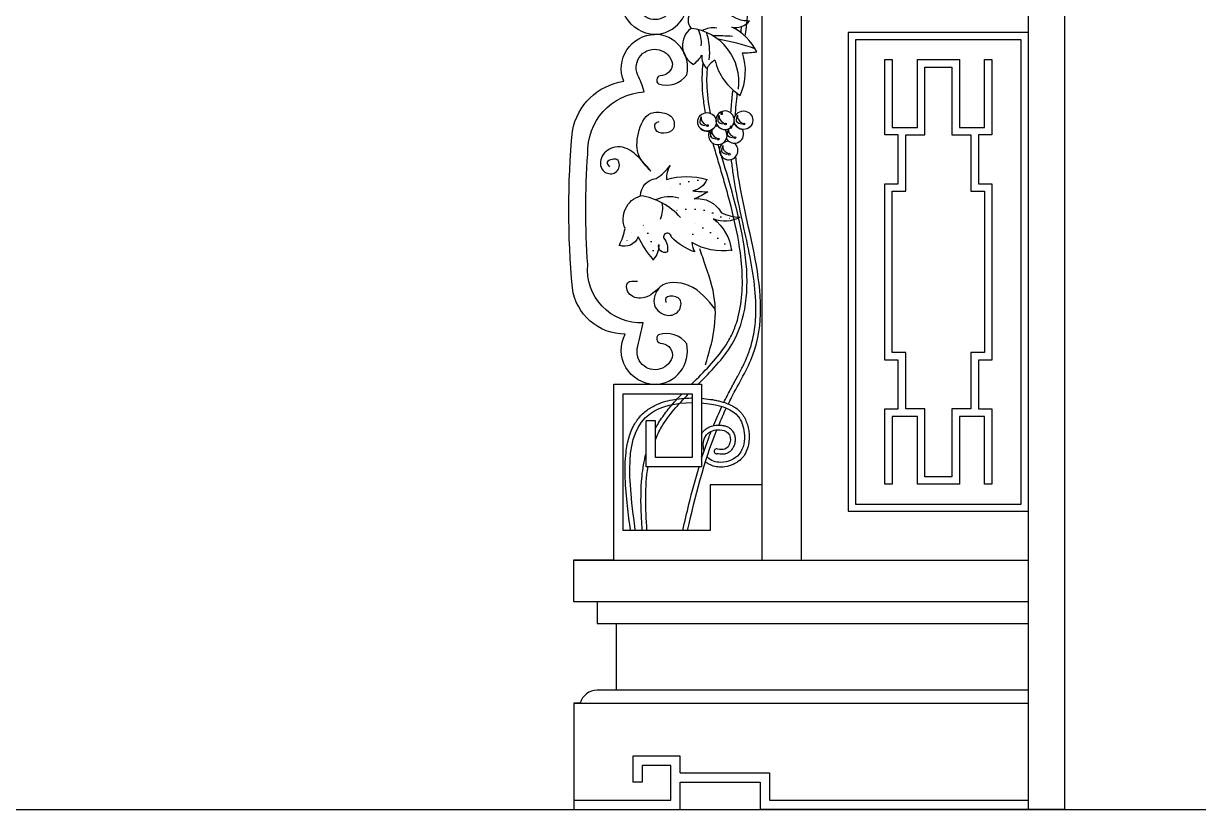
# Model space of a CAD drawing. Extents: x -66030 to 95157, y -13132 to 45879.
# Drawn here: x 40581 to 42215, y 39315 to 40408 of the extents above; entities that cross this region are included whole.
import ezdxf

# ---------------------------------------------------------------- set-up
doc = ezdxf.new("R2010")
doc.units = 0
doc.header["$LTSCALE"] = 100
doc.header["$MEASUREMENT"] = 0
doc.linetypes.add('DOT2', pattern=[0.125, 0, -0.125])
for name, color, linetype in [('3', 11, 'CONTINUOUS'), ('4', 121, 'CONTINUOUS'), ('7', 105, 'CONTINUOUS')]:
    doc.layers.add(name, color=color, linetype=linetype)

msp = doc.modelspace()

# ---------------------------------------------------------------- hatches: boundary and pattern name
at = {"layer": '3'}
h = msp.add_hatch(dxfattribs=at)
h.set_pattern_fill('ANGLE', color=256, scale=1.305361, style=0)
h.set_pattern_definition([(180, (42998.5155, 39847.379), (4e-15, 9.11795), [6.631235, -2.486713]), (90, (42998.5155, 39847.379), (9.11795, -4e-15), [6.631235, -2.486713])])
h.paths.add_polyline_path([(41533.6, 40266, 1), (41531.1, 40266, 1)])
h = msp.add_hatch(dxfattribs=at)
h.set_pattern_fill('ANGLE', color=256, scale=1.305361, style=0)
h.set_pattern_definition([(180, (43023.545, 39849.673), (4e-15, 9.11795), [6.631235, -2.486713]), (90, (43023.545, 39849.673), (9.11795, -4e-15), [6.631235, -2.486713])])
h.paths.add_polyline_path([(41558.6, 40268.3, 1), (41556.1, 40268.3, 1)])
h = msp.add_hatch(dxfattribs=at)
h.set_pattern_fill('ANGLE', color=256, scale=1.305361, style=0)
h.set_pattern_definition([(180, (43049.29, 39849.673), (4e-15, 9.11795), [6.631235, -2.486713]), (90, (43049.29, 39849.673), (9.11795, -4e-15), [6.631235, -2.486713])])
h.paths.add_polyline_path([(41584.3, 40268.3, 1), (41581.8, 40268.3, 1)])
h = msp.add_hatch(dxfattribs=at)
h.set_pattern_fill('ANGLE', color=256, scale=1.305361, style=0)
h.set_pattern_definition([(180, (43013.514, 39828.732), (4e-15, 9.11795), [6.631235, -2.486713]), (90, (43013.514, 39828.732), (9.11795, -4e-15), [6.631235, -2.486713])])
h.paths.add_polyline_path([(41548.6, 40247.3, 1), (41546.1, 40247.3, 1)])
h = msp.add_hatch(dxfattribs=at)
h.set_pattern_fill('ANGLE', color=256, scale=1.305361, style=0)
h.set_pattern_definition([(180, (43036.5665, 39830.726), (4e-15, 9.11795), [6.631235, -2.486713]), (90, (43036.5665, 39830.726), (9.11795, -4e-15), [6.631235, -2.486713])])
h.paths.add_polyline_path([(41571.6, 40249.3, 1), (41569.1, 40249.3, 1)])
h = msp.add_hatch(dxfattribs=at)
h.set_pattern_fill('ANGLE', color=256, scale=1.305361, style=0)
h.set_pattern_definition([(180, (43028.726, 39807.643), (4e-15, 9.11795), [6.631235, -2.486713]), (90, (43028.726, 39807.643), (9.11795, -4e-15), [6.631235, -2.486713])])
h.paths.add_polyline_path([(41563.8, 40226.3, 1), (41561.3, 40226.3, 1)])

# ---------------------------------------------------------------- linework, layer by layer
for p, q in [((41554.5, 40270), (41554.1, 40268.6)), ((41580.2, 40270), (41579.8, 40268.6)), ((41529.5, 40267.8), (41529.1, 40266.3)), ((41544.5, 40249.1), (41544.1, 40247.6)), ((41567.5, 40251.1), (41567.1, 40249.6)), ((41559.7, 40228), (41559.3, 40226.5)), ((41978.9, 39481.1), (41405.2, 39481.1)), ((41441.4, 39353.1), (41428.4, 39353.1))]:
    msp.add_line(p, q, dxfattribs=at)
at = {"layer": '3', "linetype": 'DOT2'}
msp.add_line((41511.9, 40114.9), (41536.9, 40113.8), dxfattribs=at)
at = {"layer": '3', "color": 2}
msp.add_line((-66009.4, 39315.3), (95156.9, 39315.3), dxfattribs=at)
at = {"layer": '3'}
for points in [[(41458.8, 40392.9, 0.473789), (41503.5, 40449.2, 0.330959), (41464.2, 40461.7, 0.600598), (41466.4, 40450.4, -0.397649), (41483.9, 40433.9, -1.069441), (41435.6, 40446.1, 0.01029), (41442.8, 40478.6, -0.453682), (41365.9, 40559.5, -0.036671), (41365.9, 40713, -0.409372), (41444.4, 40799.7, 0.049889), (41435, 40823.8, -1.088849), (41483.9, 40838.6, -0.397649), (41466.4, 40822.1, 0.600598), (41464.2, 40810.8, 0.330959), (41503.5, 40823.3, 0.48343), (41458.8, 40879.7, 0.48343)], [(41600.8, 40368.7, 0.169711), (41566.1, 40403, 0.287598), (41591, 40411.6, -0.148695), (41571.9, 40415.4, 0.213872), (41509.6, 40423.6, 0.373398), (41509.5, 40401.2, 0.545181), (41512.8, 40351.1)], [(41458.8, 39906.2, 0.473789), (41503.5, 39962.5, 0.330959), (41464.2, 39975, 0.600598), (41466.4, 39963.6, -0.397649), (41483.9, 39947.1, -1.069441), (41435.6, 39959.4, 0.01029), (41442.8, 39991.8, -0.453682), (41365.9, 40072.8, -0.036671), (41365.9, 40226.3, -0.409372), (41444.4, 40313, 0.049889), (41435, 40337.1, -1.088849), (41483.9, 40351.9, -0.397649), (41466.4, 40335.4, 0.600598), (41464.2, 40324, 0.330959), (41503.5, 40336.6, 0.48343), (41458.8, 40392.9, 0.48343)], [(41457, 40079.9, -0.062935), (41436, 40111.3, -0.413829), (41409.8, 40099.6, 0.069488), (41417.7, 40123.1, -0.446434), (41439.2, 40168.4, -0.384165), (41460.9, 40192.5, 0.105553), (41480.5, 40210.8, 0.150517), (41475.3, 40191.2, -0.143109), (41531.6, 40191.2, -0.263895), (41512, 40175.4, 0.03396), (41532.9, 40174.1, -0.062821), (41513.8, 40164.3, -0.303058), (41551.3, 40145.4, 0.130881), (41577.5, 40138.8, -0.237341), (41540.8, 40136.2, -0.201616), (41565.7, 40093, -0.176966), (41510.7, 40103.5, 0.109857), (41514.6, 40090.4, -0.120189), (41481.9, 40111.3)], [(41481.9, 40111.3, 1.132636), (41471.4, 40110, -0.212415), (41476.6, 40090.4, -0.655701), (41464.8, 40100.9, -0.197167), (41457, 40079.9)]]:
    msp.add_lwpolyline(points, format="xyb", dxfattribs=at)
for points in [[(41968.9, 39739.8), (41968.9, 40385.4), (41738.1, 40385.4), (41738.1, 39739.8)], [(41553.2, 40283.7), (41551.1, 40283.7), (41551.1, 40281.8), (41553.2, 40281.8)], [(41566.3, 40264.8), (41564.1, 40264.8), (41564.1, 40262.9), (41566.3, 40262.9)]]:
    msp.add_lwpolyline(points, close=True, dxfattribs=at)
for points in [[(41928, 40357.8), (41928, 40253), (41909.3, 40253), (41909.3, 40185.2), (41928, 40185.2), (41928, 39940), (41909.3, 39940), (41909.3, 39872.3), (41928, 39872.3), (41928, 39767.5), (41917.6, 39767.5), (41917.6, 39861.8), (41882.7, 39861.8), (41882.7, 39767.5), (41824.3, 39767.5), (41824.3, 39861.8), (41789.4, 39861.8), (41789.4, 39767.5), (41778.9, 39767.5), (41778.9, 39872.3), (41797.7, 39872.3), (41797.7, 39940), (41778.9, 39940), (41778.9, 40185.2), (41797.7, 40185.2), (41797.7, 40253), (41778.9, 40253), (41778.9, 40357.8), (41789.4, 40357.8), (41789.4, 40263.4), (41824.3, 40263.4), (41824.3, 40357.8), (41882.7, 40357.8), (41882.7, 40263.4), (41917.6, 40263.4), (41917.6, 40357.8), (41928, 40357.8)], [(41789.4, 40174.8), (41808.1, 40174.8), (41808.1, 40253), (41834.7, 40253), (41834.7, 40347.3), (41872.2, 40347.3), (41872.2, 40253), (41898.8, 40253), (41898.8, 40174.8), (41917.6, 40174.8), (41917.6, 39950.4), (41898.8, 39950.4), (41898.8, 39872.3), (41872.2, 39872.3), (41872.2, 39777.9), (41834.7, 39777.9), (41834.7, 39872.3), (41808.1, 39872.3), (41808.1, 39950.4), (41789.4, 39950.4), (41789.4, 40174.8)], [(41494.6, 39366.2), (41494.6, 39366.2), (41494.6, 39389.4), (41428.4, 39389.4), (41428.4, 39353.1)], [(41346.7, 39328.3), (41481.5, 39328.3), (41481.5, 39376.3), (41441.4, 39376.3), (41441.4, 39353.1)], [(41494.6, 39366.2), (41618.6, 39366.2), (41618.6, 39328.3), (41978.9, 39328.3)]]:
    msp.add_lwpolyline(points, dxfattribs=at)
for centre, radius in [((41582.5, 40273.5), 12.9), ((41531.7, 40271.2), 12.9), ((41532.3, 40266), 1.25), ((41557.3, 40268.3), 1.25), ((41583.1, 40268.3), 1.25), ((41547.3, 40247.3), 1.25), ((41570.4, 40249.3), 1.25), ((41562.5, 40226.3), 1.25)]:
    msp.add_circle(centre, radius, dxfattribs=at)
for centre, radius, start, end in [((41501.3, 40327), 74.7, 352.198, 83.6673), ((41540.4, 40373.2), 28.9, 80.0456, 121.6611), ((41481.5, 40381), 42.4, 354.6528, 25.6292), ((41444.3, 40367.5), 91.2, 353.725, 17.8234), ((41541.9, 39981.1), 409.7, 86.4369, 90.247), ((41495.9, 40080.3), 310, 70.6491, 80.5138), ((41584.2, 40470.8), 103.5, 268.3754, 279.2448), ((41485.9, 40387.1), 44.9, 306.7371, 329.2295), ((41545.3, 40361.2), 20.9, 171.9561, 229.6279), ((41554.8, 40334.5), 25.5, 118.166, 155.0479), ((41619.9, 40375.4), 79.3, 193.475, 238.0891), ((41501.4, 40342), 83.7, 336.0977, 17.6059), ((41556.8, 40273.5), 12.9, 317.5831, 304.7242), ((41541.8, 40270.1), 20.2, 155.8605, 181.1525), ((41533.3, 40277), 10, 172.4813, 247.5334), ((41566.8, 40272.4), 20.2, 155.8605, 181.1525), ((41554.9, 40280.2), 11.6, 224.9343, 266.2225), ((41558.3, 40279.3), 10, 172.4813, 247.5334), ((41592.6, 40272.4), 20.2, 155.8605, 181.1525), ((41580.6, 40280.2), 11.6, 224.9343, 266.2225), ((41584.1, 40279.3), 10, 172.4813, 247.5334), ((41531.7, 40271.2), 12.9, 216.5098, 317.8758), ((41529.8, 40277.9), 11.6, 224.9343, 266.2225), ((41546.7, 40252.5), 12.9, 150.4555, 38.8115), ((41556.8, 40251.4), 20.2, 155.8605, 181.1525), ((41548.3, 40258.4), 10, 172.4813, 247.5334), ((41546.7, 40252.5), 12.9, 90, 107.1674), ((41556.8, 40273.5), 12.9, 218.8115, 277.7522), ((41569.8, 40254.5), 12.9, 151.2467, 158.9356), ((41569.8, 40254.5), 12.9, 210.9491, 28.553), ((41579.9, 40253.4), 20.2, 155.8605, 181.1525), ((41571.4, 40260.4), 10, 172.4813, 247.5334), ((41569.8, 40254.5), 12.9, 83.6826, 97.7522), ((41582.5, 40273.5), 12.9, 208.553, 263.6826), ((41544.8, 40259.2), 11.6, 224.9343, 266.2225), ((41561.9, 40231.4), 12.9, 90, 52.4768), ((41572, 40230.3), 20.2, 155.8605, 181.1525), ((41563.5, 40237.3), 10, 172.4813, 247.5334), ((41569.8, 40254.5), 12.9, 210.9491, 279.3395), ((41567.9, 40261.2), 11.6, 224.9343, 266.2225), ((41561.9, 40231.4), 12.9, 209.6799, 270), ((41560, 40238.1), 11.6, 224.9343, 266.2225), ((41427.1, 40080), 89.2, 40.7804, 82.1947), ((41479.9, 40119.4), 47.6, 74.759, 114.4018), ((41435.4, 40151.2), 34.9, 334.2733, 11.7806), ((41545.1, 39813.2), 3.42, 63.1301, 278.3037)]:
    msp.add_arc(centre, radius, start, end, dxfattribs=at)
at = {"layer": '3', "linetype": 'DOT2'}
for centre, radius, start, end in [((41532.7, 40069), 122.1, 90.4918, 117.0134), ((41509.6, 40061.8), 88.3, 70.0895, 105.4391), ((41562.8, 40177.1), 39.8, 234.335, 283.6588), ((41383.5, 40084.3), 73.6, 356.586, 40.1548), ((41416.4, 39944), 210.9, 44.9581, 64.2268), ((41402.9, 40123.1), 24.5, 286.3459, 353.6244)]:
    msp.add_arc(centre, radius, start, end, dxfattribs=at)
at = {"layer": '3'}
for points in [[(41578.9, 40395.2), (41579.3, 40398.1), (41579.6, 40400.9), (41580, 40403.8)], [(41537.8, 40250), (41537, 40252.9), (41536.2, 40255.9), (41535.4, 40258.8)], [(41570.6, 40267.4), (41570.6, 40267.7), (41570.6, 40268.1), (41570.7, 40268.4)], [(41570.5, 40248.1), (41570.5, 40248.9), (41570.5, 40249.8), (41570.5, 40250.6)], [(41570.7, 40240.8), (41570.7, 40241.1), (41570.7, 40241.4), (41570.7, 40241.7)], [(41448.2, 39703.3), (41446, 39733.9), (41445.2, 39764), (41449.7, 39791.7)]]:
    msp.add_open_spline(points, degree=3, dxfattribs=at)
for points, knots in [([(41529.8, 40283.9), (41528.4, 40291.3), (41527.2, 40298.7), (41525.8, 40312.1), (41525.4, 40318.1), (41525.1, 40330.2), (41525.2, 40336.2), (41525.7, 40345.6), (41526, 40349), (41526.3, 40352.3)], [501.476009, 501.476009, 501.476009, 501.476009, 518.678471, 518.678471, 532.626264, 532.626264, 546.574056, 546.574056, 554.29698, 554.29698, 554.29698, 554.29698]), ([(41536.6, 40283.1), (41533.9, 40296.8), (41531.1, 40317.8), (41531.8, 40339), (41532.4, 40346.5)], [499.866089, 499.866089, 499.866089, 499.866089, 532.34926, 550.22794, 550.22794, 550.22794, 550.22794]), ([(41564.9, 40283.4), (41565.2, 40287.6), (41565.5, 40291.8), (41566.5, 40302.6), (41567.1, 40309.1), (41567.9, 40315.5)], [486.495929, 486.495929, 486.495929, 486.495929, 495.622561, 495.622561, 509.844109, 509.844109, 509.844109, 509.844109]), ([(41510, 39906.4), (41510.3, 39906.6), (41510.5, 39906.9), (41519.1, 39915.5), (41527.5, 39923.8), (41543, 39940.5), (41550.1, 39949.1), (41557.9, 39960.5), (41559.6, 39963.2), (41562.7, 39968.6), (41564.2, 39971.4), (41568.3, 39979.8), (41570.6, 39985.6), (41576.3, 40002.7), (41578.6, 40014.5), (41581.1, 40038.9), (41581.2, 40051.6), (41579.7, 40077.5), (41578.1, 40090.8), (41572.2, 40125.9), (41566.8, 40148.1), (41558.7, 40178), (41556.4, 40186), (41551.9, 40201.5), (41549.7, 40209), (41545.2, 40223.9), (41543, 40231.3), (41540.7, 40239.6), (41540.4, 40240.5), (41540.1, 40241.5)], [192.225497, 192.225497, 192.225497, 192.225497, 193.018821, 193.018821, 219.368899, 219.368899, 245.718978, 245.718978, 253.650995, 253.650995, 261.583013, 261.583013, 277.447049, 277.447049, 307.221337, 307.221337, 336.995626, 336.995626, 366.769915, 366.769915, 414.9551, 414.9551, 432.640146, 432.640146, 449.544046, 449.544046, 466.447946, 466.447946, 468.614697, 468.614697, 468.614697, 468.614697]), ([(41519.2, 39906.4), (41536.9, 39924.1), (41615.3, 40003.3), (41577.5, 40138.5), (41549.8, 40231.4), (41547.4, 40239.7)], [197.081272, 197.081272, 197.081272, 197.081272, 252.83484, 446.827956, 465.858651, 465.858651, 465.858651, 465.858651]), ([(41431.8, 39704.4), (41423.1, 39771.4), (41411.1, 39863.6), (41488.7, 39880.9), (41510.9, 39880.9)], [0, 0, 0, 0, 124.784047, 171.579818, 171.579818, 171.579818, 171.579818]), ([(41425.3, 39703.5), (41423.8, 39714.8), (41422.4, 39726.1), (41419.7, 39750.4), (41418.5, 39763.3), (41417.6, 39788.3), (41417.8, 39800.2), (41420, 39818.9), (41421.3, 39826.1), (41425.3, 39839.5), (41427.9, 39845.8), (41434, 39856), (41437.1, 39860.1), (41442.6, 39865.8), (41444.7, 39867.7), (41448.9, 39871), (41451, 39872.4), (41455.5, 39875.1), (41457.8, 39876.4), (41467.3, 39880.9), (41475.2, 39883.3), (41491.9, 39886.5), (41500.7, 39887.3), (41510, 39887.4), (41510.4, 39887.4), (41510.9, 39887.4)], [0, 0, 0, 0, 20.963598, 20.963598, 45.687228, 45.687228, 70.410859, 70.410859, 86.800003, 86.800003, 103.189147, 103.189147, 115.682796, 115.682796, 122.443692, 122.443692, 128.497556, 128.497556, 134.551421, 134.551421, 152.647389, 152.647389, 170.743357, 170.743357, 171.582791, 171.582791, 171.582791, 171.582791]), ([(41459.9, 39844.8), (41460.6, 39846.1), (41461.2, 39847.3), (41463.6, 39851.4), (41465.3, 39854.3), (41469.1, 39860), (41471, 39862.8), (41477.2, 39871), (41481.6, 39876.3), (41489.7, 39885.5), (41493.4, 39889.4), (41497.1, 39893.3)], [132.63851, 132.63851, 132.63851, 132.63851, 135.810864, 135.810864, 143.525334, 143.525334, 151.239804, 151.239804, 166.668743, 166.668743, 178.657299, 178.657299, 178.657299, 178.657299]), ([(41459.9, 39829.3), (41462.3, 39835.3), (41473.6, 39858.4), (41491.8, 39878.6), (41506.2, 39893.3)], [121.616946, 121.616946, 121.616946, 121.616946, 137.174875, 183.373609, 183.373609, 183.373609, 183.373609]), ([(41523.9, 39886.9), (41528.1, 39886.6), (41532.3, 39886.1), (41538.4, 39885.2), (41540.4, 39884.9), (41544.2, 39884.1), (41546.1, 39883.7), (41551.9, 39882.4), (41555.7, 39881.3), (41563, 39878.5), (41566.5, 39876.9), (41572.4, 39873.1), (41574.8, 39871.2), (41578, 39868.1), (41578.9, 39867.2), (41580.6, 39865.1), (41581.4, 39864.1), (41582.9, 39861.8), (41583.5, 39860.7), (41585.4, 39857.1), (41586.5, 39854.6), (41588.2, 39849.4), (41588.9, 39846.8), (41589.9, 39841.3), (41590.2, 39838.6), (41590.4, 39833.1), (41590.4, 39830.3), (41589.8, 39824.2), (41589.2, 39820.8), (41587.1, 39814.3), (41585.7, 39811.1), (41583.1, 39807.2), (41582.4, 39806.2), (41580.4, 39803.8), (41579.1, 39802.4), (41576.2, 39799.9), (41574.7, 39798.7), (41569.8, 39795.6), (41566.2, 39794.1), (41558.7, 39791.9), (41554.8, 39791.3), (41548, 39791.3), (41545.2, 39791.6), (41539.7, 39792.9), (41537, 39793.8), (41532.9, 39796), (41531.5, 39797), (41530, 39798.3), (41529.8, 39798.4), (41529.6, 39798.6)], [180.365635, 180.365635, 180.365635, 180.365635, 188.839325, 188.839325, 192.785979, 192.785979, 196.732634, 196.732634, 204.625943, 204.625943, 212.519252, 212.519252, 218.795046, 218.795046, 221.375053, 221.375053, 224.036084, 224.036084, 226.697115, 226.697115, 232.019177, 232.019177, 237.445651, 237.445651, 242.816366, 242.816366, 248.18708, 248.18708, 254.748796, 254.748796, 261.310512, 261.310512, 263.586522, 263.586522, 267.154936, 267.154936, 270.72335, 270.72335, 277.97589, 277.97589, 285.22843, 285.22843, 290.294665, 290.294665, 295.360901, 295.360901, 298.348785, 298.348785, 298.711423, 298.711423, 298.711423, 298.711423]), ([(41523.9, 39880.4), (41528.7, 39880), (41548.3, 39877.6), (41575.3, 39869.2), (41586.1, 39837.2), (41581.2, 39806.7), (41553.8, 39794.9), (41536.7, 39800), (41532.1, 39805.4), (41531.9, 39805.6)], [180.716045, 180.716045, 180.716045, 180.716045, 190.692706, 221.795351, 240.342032, 263.770102, 285.165035, 300.294114, 300.947671, 300.947671, 300.947671, 300.947671]), ([(41523.9, 39837.2), (41524.3, 39837.9), (41524.8, 39838.6), (41525.8, 39840), (41526.4, 39840.7), (41527.6, 39842), (41528.2, 39842.6), (41530.2, 39844.3), (41531.6, 39845.3), (41534.6, 39846.9), (41536.2, 39847.6), (41540.4, 39849), (41543.1, 39849.5), (41547, 39849.8), (41548.1, 39849.8), (41550.1, 39849.7), (41551, 39849.6), (41552.8, 39849.4), (41553.7, 39849.3), (41556.1, 39848.8), (41557.7, 39848.4), (41560.7, 39847.1), (41562.2, 39846.3), (41564.1, 39844.8), (41564.6, 39844.3), (41565.5, 39843.5), (41565.9, 39843.1), (41566.6, 39842.3), (41566.9, 39841.8), (41567.8, 39840.5), (41568.4, 39839.6), (41569.6, 39836.9), (41570.2, 39835.1), (41570.8, 39831.3), (41570.9, 39829.4), (41570.7, 39826.4), (41570.5, 39825.3), (41570, 39823.2), (41569.7, 39822.2), (41569, 39820.3), (41568.6, 39819.4), (41567.3, 39817.1), (41566.3, 39815.8), (41564.1, 39813.3), (41562.8, 39812.2), (41560.5, 39810.9), (41559.7, 39810.5), (41558, 39809.8), (41557.2, 39809.6), (41555.5, 39809.3), (41554.7, 39809.2), (41552.4, 39809), (41551, 39809.1), (41548.3, 39809.4), (41547.1, 39809.6), (41545.8, 39809.8), (41545.7, 39809.8), (41545.6, 39809.8)], [322.202432, 322.202432, 322.202432, 322.202432, 323.546298, 323.546298, 324.998343, 324.998343, 326.450389, 326.450389, 329.354479, 329.354479, 332.25857, 332.25857, 337.021996, 337.021996, 338.987007, 338.987007, 340.538256, 340.538256, 342.089504, 342.089504, 344.703745, 344.703745, 347.317985, 347.317985, 348.333882, 348.333882, 349.122227, 349.122227, 349.910571, 349.910571, 351.487261, 351.487261, 354.401961, 354.401961, 357.316662, 357.316662, 359.043673, 359.043673, 360.543438, 360.543438, 362.043204, 362.043204, 364.490678, 364.490678, 366.938151, 366.938151, 368.174475, 368.174475, 369.410798, 369.410798, 370.647121, 370.647121, 373.070653, 373.070653, 375.494185, 375.494185, 375.754918, 375.754918, 375.754918, 375.754918]), ([(41527.7, 39813.8), (41525.5, 39821.4), (41527.3, 39838.7), (41546.8, 39844.9), (41563.2, 39840.4), (41566, 39825.4), (41557.5, 39814.5), (41550.1, 39815.7), (41546.6, 39816.3)], [307.574925, 307.574925, 307.574925, 307.574925, 324.193735, 339.322813, 348.6034, 359.670996, 368.150462, 375.754918, 375.754918, 375.754918, 375.754918]), ([(41441.7, 39703.3), (41441.2, 39710.2), (41440.8, 39717), (41439.6, 39742.2), (41439.6, 39760.4), (41442.4, 39789.1), (41444.2, 39799.8), (41446.9, 39810.3)], [25.155705, 25.155705, 25.155705, 25.155705, 39.747515, 39.747515, 79.495029, 79.495029, 104.268762, 104.268762, 104.268762, 104.268762]), ([(41524.7, 39804.5), (41524.4, 39805), (41524.2, 39805.4), (41524, 39805.8), (41523.9, 39805.9), (41523.9, 39805.9)], [303.0269775, 303.0269775, 303.0269775, 303.0269775, 303.8260659, 303.8260659, 303.8999783, 303.8999783, 303.8999783, 303.8999783])]:
    msp.add_open_spline(points, degree=3, knots=knots, dxfattribs=at)
at = {"layer": '4'}
for points in [[(40628.8, 43015.3), (42028.8, 43015.3), (42028.8, 39315.3), (41605.6, 39315.3)], [(41346, 39661.9), (41346, 39604.4), (41379.1, 39604.4)], [(41346, 39661.9), (41402.3, 39661.9)], [(41405.2, 39573.7), (41405.2, 39481.1)], [(41346.7, 39315.3), (41494.6, 39315.3), (41494.6, 39353.1), (41605.6, 39353.1), (41605.6, 39315.3)], [(41494.6, 39353.1), (41605.6, 39353.1), (41605.6, 39315.3), (41605.6, 39315.3)]]:
    msp.add_lwpolyline(points, dxfattribs=at)
at = {"layer": '4', "linetype": 'ByBlock'}
for points in [[(41458.8, 40392.8, -0.555852), (41418.1, 40463, -0.381317), (41344.6, 40527.3, -0.046784), (41344.6, 40745.3, -0.323479), (41415.9, 40814.3, -0.520055), (41458.8, 40879.7)], [(41458.8, 39906.1, -0.555852), (41418.1, 39976.2, -0.381317), (41344.6, 40040.5, -0.046784), (41344.6, 40258.5, -0.323479), (41415.9, 40327.6, -0.520055), (41458.8, 40392.9)]]:
    msp.add_lwpolyline(points, format="xyb", dxfattribs=at)
msp.add_lwpolyline([(41402.3, 39661.9), (41402.3, 39906.4), (41454.7, 39906.4)], dxfattribs=at)
at = {"layer": '4'}
msp.add_lwpolyline([(41402.3, 39661.9), (41346, 39661.9), (41346, 39604.4), (41379.1, 39604.4), (41379.1, 39573.7), (41405.2, 39573.7), (41405.2, 39481.1), (41379, 39481.1, 0.332332), (41355.1, 39463.2), (41346.7, 39463.2), (41346.7, 39315.3)], format="xyb", dxfattribs=at)
at = {"layer": '7'}
for p, q in [((41978.9, 39315.3), (41978.9, 43015.3)), ((41459.9, 39855.7), (41446.9, 39855.7)), ((41379.1, 39573.7), (41978.9, 39573.7)), ((41346.7, 39463.2), (41978.9, 39463.2))]:
    msp.add_line(p, q, dxfattribs=at)
at = {"layer": '7', "linetype": 'ByBlock'}
for p, q in [((41402.3, 39661.9), (41978.9, 39661.9)), ((41379.1, 39604.4), (41978.9, 39604.4))]:
    msp.add_line(p, q, dxfattribs=at)
at = {"layer": '7'}
for points in [[(41662.8, 42034.2), (41662.8, 39661.9)], [(41607.8, 41978.9), (41607.8, 39661.9)], [(41402.3, 39661.9), (41402.3, 39661.9), (41402.3, 39661.9), (41402.3, 39661.9), (41402.3, 39906.4), (41523.9, 39906.4), (41523.9, 39791.7), (41446.9, 39791.7), (41446.9, 39855.7)], [(41607.8, 39766.6), (41536.3, 39766.6), (41536.3, 39703.3), (41415.3, 39703.3), (41415.3, 39893.3), (41510.9, 39893.3), (41510.9, 39804.8), (41459.9, 39804.8), (41459.9, 39855.7)]]:
    msp.add_lwpolyline(points, dxfattribs=at)
msp.add_lwpolyline([(41978.9, 39729.8), (41978.9, 40395.4), (41728.1, 40395.4), (41728.1, 39729.8)], close=True, dxfattribs=at)
at = {"layer": '7', "color": 3}
for points, knots in [([(41584.8, 40390.2), (41591.3, 40438.4), (41594.9, 40487.4), (41579, 40532.3), (41578.1, 40534.7)], [566.051839, 566.051839, 566.051839, 566.051839, 675.325, 681.563415, 681.563415, 681.563415, 681.563415]), ([(41561.4, 39879.1), (41562.8, 39882), (41574.4, 39905), (41637.9, 40008.4), (41580.8, 40126.5), (41571.9, 40223.3)], [171.61695, 171.61695, 171.61695, 171.61695, 179.019909, 229.989787, 442.738256, 442.738256, 442.738256, 442.738256]), ([(41555.2, 39881.3), (41555.5, 39882), (41555.9, 39882.7), (41557.7, 39886.3), (41559.2, 39889.2), (41562.2, 39895), (41563.7, 39897.9), (41568.4, 39906.5), (41571.5, 39912.2), (41577.1, 39922.6), (41579.6, 39927.4), (41583.8, 39936.2), (41585.7, 39940.2), (41588.2, 39946.3), (41589, 39948.4), (41590.5, 39952.6), (41591.3, 39954.7), (41593.3, 39961.1), (41594.4, 39965.3), (41597.4, 39978.3), (41598.6, 39987), (41600.3, 40009.9), (41599.8, 40024.1), (41597, 40053.3), (41594.5, 40068.2), (41588.7, 40098.5), (41585.2, 40113.8), (41578.4, 40145), (41574.9, 40160.7), (41570.5, 40184.3), (41569.2, 40192.1), (41567.2, 40206.3), (41566.4, 40212.7), (41565.7, 40219.1)], [171.087816, 171.087816, 171.087816, 171.087816, 172.787294, 172.787294, 180.114982, 180.114982, 187.44267, 187.44267, 202.098046, 202.098046, 214.65501, 214.65501, 225.208356, 225.208356, 230.771588, 230.771588, 236.334821, 236.334821, 247.461286, 247.461286, 269.714216, 269.714216, 304.608006, 304.608006, 339.501795, 339.501795, 374.395585, 374.395585, 409.289375, 409.289375, 426.278156, 426.278156, 440.187005, 440.187005, 440.187005, 440.187005]), ([(41540.7, 39848.9), (41540.9, 39849.3), (41541.1, 39849.7), (41544.7, 39858.6), (41548.4, 39867), (41552.3, 39875.4)], [144.409609, 144.409609, 144.409609, 144.409609, 145.357516, 145.357516, 166.14556, 166.14556, 166.14556, 166.14556]), ([(41523.9, 39802.1), (41527.2, 39812.6), (41530.8, 39822.9), (41535.6, 39835.8), (41536.6, 39838.4), (41537.6, 39841.1)], [106.704809, 106.704809, 106.704809, 106.704809, 131.642627, 131.642627, 137.991308, 137.991308, 137.991308, 137.991308]), ([(41498.1, 39703.3), (41500.8, 39715.5), (41503.6, 39727.6), (41510.9, 39757.2), (41515.5, 39774.6), (41520.7, 39791.7)], [29.038969, 29.038969, 29.038969, 29.038969, 57.495637, 57.495637, 98.449535, 98.449535, 98.449535, 98.449535])]:
    msp.add_open_spline(points, degree=3, knots=knots, dxfattribs=at)
for points in [[(41571.2, 40279.6), (41571.8, 40290), (41572.8, 40300.4), (41573.9, 40310.8)], [(41548.1, 39849.8), (41551.4, 39857.6), (41554.9, 39865.5), (41558.5, 39873.2)], [(41504.8, 39703.3), (41515.4, 39750.9), (41527.4, 39798), (41545.4, 39843.1)]]:
    msp.add_open_spline(points, degree=3, dxfattribs=at)
at = {"layer": '7'}
for points in [[(41453.5, 40202.8), (41437.4, 40223.5), (41436.3, 40255.5), (41453.5, 40283.1), (41473, 40283.1), (41483.3, 40277.3), (41484.5, 40261.3), (41471.8, 40255.5), (41460.4, 40260.1), (41460.4, 40269.3), (41465, 40271.6)], [(41453.5, 40202.8), (41404.2, 40236.1), (41385.8, 40223.5), (41386.9, 40204), (41400.7, 40199.4), (41409.9, 40210.9), (41406.4, 40218.9), (41399.6, 40218.9), (41392.7, 40215.4), (41396.1, 40208.6)], [(41529.6, 39933.5), (41541.4, 39980.7), (41541.4, 40029.9), (41525.7, 40083), (41521.7, 40094.8)], [(41466.6, 40041.7), (41439, 40026), (41421.3, 40035.8), (41421.3, 40047.6), (41435.1, 40049.6)], [(41543.4, 40010.3), (41506, 40043.7), (41466.6, 40041.7), (41458.7, 40028), (41458.7, 40016.2), (41476.4, 40002.4), (41492.2, 40008.3), (41494.2, 40024), (41488.2, 40028), (41474.5, 40026), (41474.5, 40020.1)]]:
    msp.add_spline(points, degree=3, dxfattribs=at)

doc.saveas('drawing.dxf')
